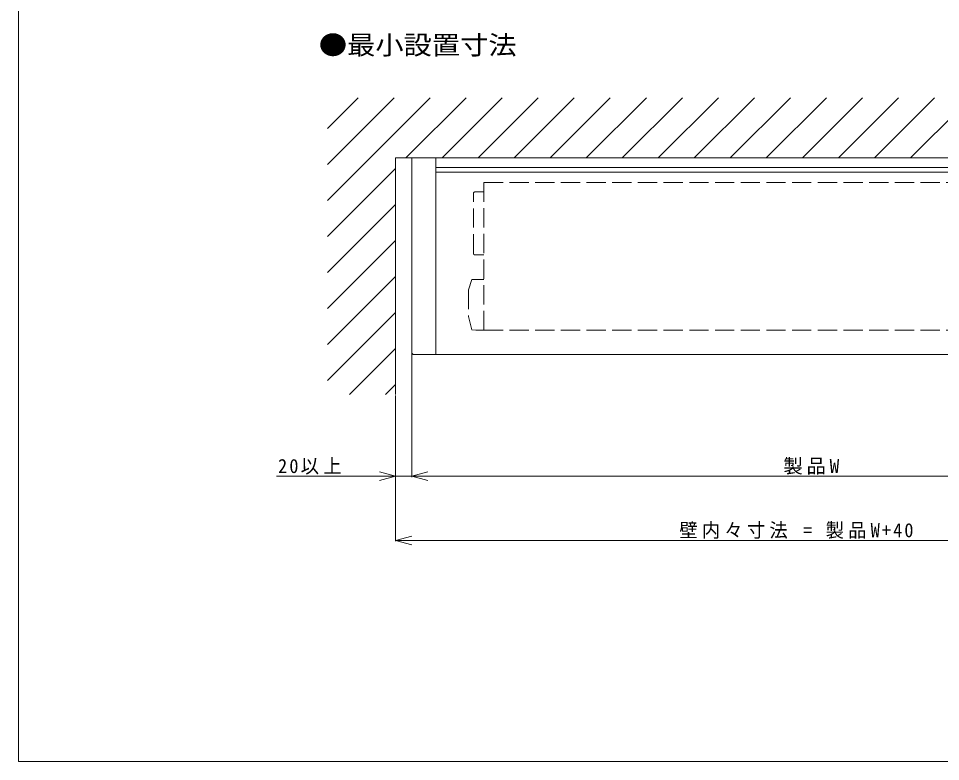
# Model space of a CAD drawing. Units: millimetres, scale not verified. Extents: x -2376 to -396, y -1680 to 1517.
# Drawn here: x -2376 to -1227, y -1680 to -754 of the extents above; entities that cross this region are included whole.
import ezdxf
from ezdxf.enums import TextEntityAlignment as Align

# ---------------------------------------------------------------- set-up
doc = ezdxf.new("R2010")
doc.units = ezdxf.units.MM
doc.header["$LTSCALE"] = 8
doc.linetypes.add('DASHED3', pattern=[4, 3, -1])
doc.layers.add('0-1_USER1', color=7, linetype='Continuous')
for name, color, linetype, lineweight in [('0-2_YKK_ZWAK', 7, 'Continuous', 9), ('0-5_YKK_A1', 4, 'DASHED3', 9), ('0-6_YKK_D', 6, 'Continuous', 9), ('0-7_YSS_K', 3, 'Continuous', 9)]:
    doc.layers.add(name, color=color, linetype=linetype, lineweight=lineweight)
doc.styles.add('ＭＳ ゴシック', font='')
doc.styles.get('ＭＳ ゴシック').set_extended_font_data('MS Gothic')

msp = doc.modelspace()

# ---------------------------------------------------------------- linework, layer by layer
at = {"layer": '0-2_YKK_ZWAK'}
for p, q in [((-2376, -1680), (-2376, 1440)), ((-396, -1680), (-2376, -1680))]:
    msp.add_line(p, q, dxfattribs=at)
at = {"layer": '0-5_YKK_A1', "linetype": 'Continuous'}
for p, q in [((-1856, -927.615), (-1886, -927.615)), ((-1886, -1169.615), (-1886, -927.615)), ((-1856, -927.615), (-916, -927.615)), ((-1856, -1172.615), (-1856, -927.615)), ((-916, -939.614), (-1856, -939.614)), ((-916, -945.234), (-1856, -945.234)), ((-1883, -1172.615), (-1856, -1172.615)), ((-1856, -1172.615), (-916, -1172.615))]:
    msp.add_line(p, q, dxfattribs=at)
at = {"layer": '0-5_YKK_A1'}
for p, q in [((-1796, -958.194), (-976, -958.194)), ((-1796, -1142.115), (-1796, -958.194)), ((-1809, -1046.394), (-1809, -971.894)), ((-1807, -969.894), (-1796, -969.894)), ((-1807, -1048.394), (-1796, -1048.394)), ((-1811, -1079.177), (-1815, -1091.914)), ((-1811, -1079.177), (-1806, -1078.914)), ((-1806, -1078.914), (-1796, -1078.914)), ((-1815, -1091.914), (-1815, -1125.115)), ((-1815, -1125.115), (-1811, -1141.853)), ((-1811, -1141.853), (-1806, -1142.115)), ((-1806, -1142.115), (-1796, -1142.115)), ((-1796, -1142.115), (-976, -1142.115))]:
    msp.add_line(p, q, dxfattribs=at)
for centre, start, end in [((-1807, -971.894), 90, 180), ((-1807, -1046.394), 180, 270)]:
    msp.add_arc(centre, 2, start, end, dxfattribs=at)
at = {"layer": '0-5_YKK_A1', "linetype": 'Continuous'}
msp.add_arc((-1883, -1169.615), 3, 180, 270, dxfattribs=at)
at = {"layer": '0-6_YKK_D'}
for p, q in [((-1886, -1170.614), (-1886, -1325.341)), ((-1886, -1170.614), (-1886, -1325.341)), ((-1906, -1223.615), (-1906, -1325.341)), ((-1906, -1223.615), (-1906, -1405.341)), ((-1926, -1318.982), (-1906, -1324.341)), ((-1886, -1324.341), (-1866, -1318.982)), ((-1886, -1324.341), (-1866, -1318.982)), ((-1926, -1324.341), (-2054.533, -1324.341)), ((-1906, -1324.341), (-1926, -1324.341)), ((-1906, -1324.341), (-1926, -1329.7)), ((-1886, -1324.341), (-1906, -1324.341)), ((-1886, -1324.341), (-1866, -1324.341)), ((-1866, -1329.7), (-1886, -1324.341)), ((-1886, -1324.341), (-1866, -1324.341)), ((-1866, -1329.7), (-1886, -1324.341)), ((-1866, -1324.341), (-1846, -1324.341)), ((-1866, -1324.341), (-906, -1324.341)), ((-1906, -1404.341), (-1886, -1398.982)), ((-1906, -1404.341), (-1886, -1404.341)), ((-1886, -1409.7), (-1906, -1404.341)), ((-1886, -1404.341), (-886, -1404.341))]:
    msp.add_line(p, q, dxfattribs=at)
at = {"layer": '0-7_YSS_K'}
for p, q in [((-1991, -980.631), (-1862.984, -852.615)), ((-1991, -935.73), (-1907.885, -852.615)), ((-1991, -890.828), (-1952.786, -852.615)), ((-1893.082, -927.615), (-1818.082, -852.615)), ((-1848.181, -927.615), (-1773.181, -852.615)), ((-1803.28, -927.615), (-1728.28, -852.615)), ((-1758.379, -927.615), (-1683.379, -852.615)), ((-1713.477, -927.615), (-1638.477, -852.615)), ((-1668.576, -927.615), (-1593.576, -852.615)), ((-1623.675, -927.615), (-1548.675, -852.615)), ((-1578.773, -927.615), (-1503.773, -852.615)), ((-1533.872, -927.615), (-1458.872, -852.615)), ((-1488.971, -927.615), (-1413.971, -852.615)), ((-1444.07, -927.615), (-1369.07, -852.615)), ((-1399.168, -927.615), (-1324.168, -852.615)), ((-1354.267, -927.615), (-1279.267, -852.615)), ((-1309.366, -927.615), (-1234.366, -852.615)), ((-1264.464, -927.615), (-1189.464, -852.615)), ((-1906, -927.615), (-1906, -1222.615)), ((-1905.998, -927.615), (-866, -927.615)), ((-1991, -1025.532), (-1905.998, -940.53)), ((-1991, -1070.433), (-1905.998, -985.431)), ((-1991, -1115.335), (-1905.998, -1030.333)), ((-1991, -1160.236), (-1905.999, -1075.235)), ((-1991, -1205.137), (-1905.999, -1120.136)), ((-1963.576, -1222.615), (-1906, -1165.038)), ((-1918.675, -1222.615), (-1906, -1209.94))]:
    msp.add_line(p, q, dxfattribs=at)

# ---------------------------------------------------------------- texts
at = {"layer": '0-1_USER1', "style": 'ＭＳ ゴシック', "width": 1.1}
msp.add_text('●最小設置寸法', height=23.46, dxfattribs=at).set_placement((-2001.672, -805.627), align=Align.BOTTOM_LEFT)
at = {"layer": '0-6_YKK_D', "color": 7, "char_height": 17.6, "attachment_point": 7, "style": 'ＭＳ ゴシック'}
for s, insert in [('\\T1.24;\\W0.95;20以上', (-2052.533, -1322.341)), ('\\T1.2;製品W', (-1422.8, -1322.341)), ('\\T1.23;\\W0.95;壁内々寸法\\~=\\~製品W+40', (-1552.4, -1402.341))]:
    msp.add_mtext(s, dxfattribs=dict(at, insert=insert))

doc.saveas('drawing.dxf')
